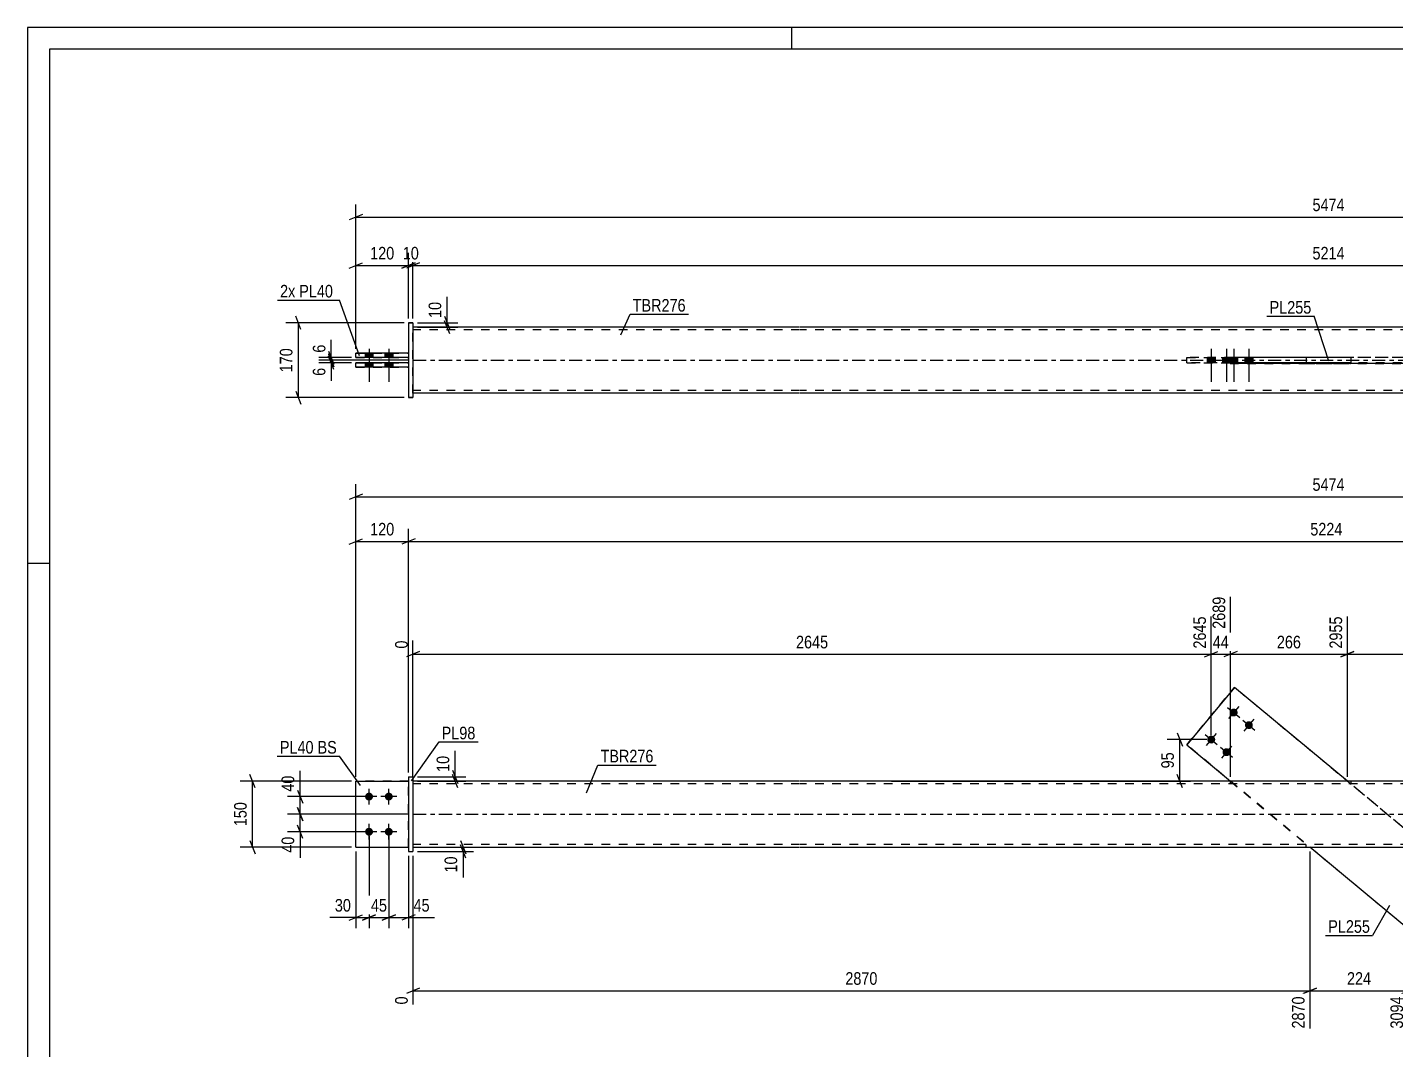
# Model space of a CAD drawing. Header units: millimetres. Extents: x 0 to 594, y 0 to 420.
# Drawn here: x 0 to 311.4, y 187.3 to 420 of the extents above; entities that cross this region are included whole.
import ezdxf

# ---------------------------------------------------------------- set-up
doc = ezdxf.new("R2010")
doc.units = ezdxf.units.MM
doc.linetypes.add('DXK_LINE_DOT2', pattern=[3.9198, 1.9599, -1.9599])
doc.linetypes.add('DXK_LINE_DOT3', pattern=[5.9187, 2.979, -0.9799, 0.9799, -0.9799])
doc.styles.add('Arial Narrow', font='ARIALN.TTF', dxfattribs={"height": 0.2})

# ---------------------------------------------------------------- blocks, each defined once
blk = doc.blocks.new('Unknown-580871426-1129')
at = {"color": 5, "linetype": 'Continuous'}
for p, q in [((594, 420), (0, 420)), ((0, 420), (0, 0)), ((174, 415), (174, 420)), ((589, 415), (5, 415)), ((5, 415), (5, 5)), ((5, 298), (0, 298))]:
    blk.add_line(p, q, dxfattribs=at)
blk = doc.blocks.new('Bolt-580871426-1681 - 1671')
at = {"linetype": 'Continuous'}
for points in [[(77.76, 245.82), (77.95, 245.8), (78.13, 245.74), (78.29, 245.65), (78.43, 245.52), (78.54, 245.37), (78.62, 245.2), (78.66, 245.01), (78.66, 244.82), (78.62, 244.64), (78.54, 244.47), (78.43, 244.32), (78.29, 244.19), (78.13, 244.1), (77.95, 244.04), (77.76, 244.02), (77.58, 244.04), (77.4, 244.1), (77.23, 244.19), (77.09, 244.32), (76.98, 244.47), (76.91, 244.64), (76.87, 244.82), (76.87, 245.01), (76.91, 245.2), (76.98, 245.37), (77.09, 245.52), (77.23, 245.65), (77.4, 245.74), (77.58, 245.8)], [(82.26, 245.82), (82.45, 245.8), (82.63, 245.74), (82.79, 245.65), (82.93, 245.52), (83.04, 245.37), (83.12, 245.2), (83.16, 245.01), (83.16, 244.82), (83.12, 244.64), (83.04, 244.47), (82.93, 244.32), (82.79, 244.19), (82.63, 244.1), (82.45, 244.04), (82.26, 244.02), (82.08, 244.04), (81.9, 244.1), (81.73, 244.19), (81.59, 244.32), (81.48, 244.47), (81.41, 244.64), (81.37, 244.82), (81.37, 245.01), (81.41, 245.2), (81.48, 245.37), (81.59, 245.52), (81.73, 245.65), (81.9, 245.74), (82.08, 245.8)], [(77.76, 237.82), (77.95, 237.8), (78.13, 237.74), (78.29, 237.65), (78.43, 237.52), (78.54, 237.37), (78.62, 237.2), (78.66, 237.01), (78.66, 236.82), (78.62, 236.64), (78.54, 236.47), (78.43, 236.32), (78.29, 236.19), (78.13, 236.1), (77.95, 236.04), (77.76, 236.02), (77.58, 236.04), (77.4, 236.1), (77.23, 236.19), (77.09, 236.32), (76.98, 236.47), (76.91, 236.64), (76.87, 236.82), (76.87, 237.01), (76.91, 237.2), (76.98, 237.37), (77.09, 237.52), (77.23, 237.65), (77.4, 237.74), (77.58, 237.8)], [(82.26, 237.82), (82.45, 237.8), (82.63, 237.74), (82.79, 237.65), (82.93, 237.52), (83.04, 237.37), (83.12, 237.2), (83.16, 237.01), (83.16, 236.82), (83.12, 236.64), (83.04, 236.47), (82.93, 236.32), (82.79, 236.19), (82.63, 236.1), (82.45, 236.04), (82.26, 236.02), (82.08, 236.04), (81.9, 236.1), (81.73, 236.19), (81.59, 236.32), (81.48, 236.47), (81.41, 236.64), (81.37, 236.82), (81.37, 237.01), (81.41, 237.2), (81.48, 237.37), (81.59, 237.52), (81.73, 237.65), (81.9, 237.74), (82.08, 237.8)]]:
    blk.add_hatch(color=1, dxfattribs=at).paths.add_polyline_path(points)
at = {"color": 1, "linetype": 'Continuous'}
for p, q in [((77.76, 243.12), (77.76, 246.72)), ((82.26, 243.12), (82.26, 246.72)), ((79.56, 244.92), (75.96, 244.92)), ((84.06, 244.92), (80.46, 244.92)), ((79.56, 236.92), (75.96, 236.92)), ((77.76, 235.12), (77.76, 238.72)), ((84.06, 236.92), (80.46, 236.92)), ((82.26, 235.12), (82.26, 238.72))]:
    blk.add_line(p, q, dxfattribs=at)
blk = doc.blocks.new('Part-580871426-1687 - 1671')
at = {"color": 2, "linetype": 'Continuous'}
for p, q in [((274.73, 269.75), (263.86, 256.68)), ((274.73, 269.75), (274.73, 269.75)), ((300.41, 248.42), (274.73, 269.75)), ((263.86, 256.68), (273.81, 248.42)), ((263.86, 256.68), (263.86, 256.68)), ((317.55, 212.08), (291.87, 233.42)), ((328.42, 225.16), (318.47, 233.42)), ((317.55, 212.08), (328.42, 225.16)), ((328.42, 225.16), (328.42, 225.16)), ((317.55, 212.08), (317.55, 212.08))]:
    blk.add_line(p, q, dxfattribs=at)
at = {"color": 7, "linetype": 'DXK_LINE_DOT2'}
for p, q in [((263.86, 256.68), (274.73, 269.75)), ((328.42, 225.16), (274.73, 269.75)), ((317.55, 212.08), (263.86, 256.68)), ((273.81, 248.42), (291.87, 233.42)), ((318.47, 233.42), (300.41, 248.42)), ((328.42, 225.16), (317.55, 212.08))]:
    blk.add_line(p, q, dxfattribs=at)
blk = doc.blocks.new('Bolt-580871426-1680 - 1671')
at = {"linetype": 'Continuous'}
for points in [[(274.54, 264.96), (274.73, 264.94), (274.91, 264.88), (275.07, 264.78), (275.21, 264.66), (275.32, 264.51), (275.4, 264.33), (275.44, 264.15), (275.44, 263.96), (275.4, 263.78), (275.32, 263.61), (275.21, 263.45), (275.07, 263.33), (274.91, 263.23), (274.73, 263.18), (274.54, 263.16), (274.36, 263.18), (274.18, 263.23), (274.01, 263.33), (273.87, 263.45), (273.76, 263.61), (273.69, 263.78), (273.65, 263.96), (273.65, 264.15), (273.69, 264.33), (273.76, 264.51), (273.87, 264.66), (274.01, 264.78), (274.18, 264.88), (274.36, 264.94)], [(278, 262.08), (278.19, 262.06), (278.37, 262), (278.53, 261.91), (278.67, 261.78), (278.78, 261.63), (278.86, 261.46), (278.9, 261.27), (278.9, 261.09), (278.86, 260.9), (278.78, 260.73), (278.67, 260.58), (278.53, 260.45), (278.37, 260.36), (278.19, 260.3), (278, 260.28), (277.82, 260.3), (277.64, 260.36), (277.48, 260.45), (277.34, 260.58), (277.23, 260.73), (277.15, 260.9), (277.11, 261.09), (277.11, 261.27), (277.15, 261.46), (277.23, 261.63), (277.34, 261.78), (277.48, 261.91), (277.64, 262), (277.82, 262.06)], [(269.43, 258.8), (269.62, 258.78), (269.8, 258.72), (269.96, 258.63), (270.1, 258.5), (270.21, 258.35), (270.29, 258.18), (270.33, 258), (270.33, 257.81), (270.29, 257.62), (270.21, 257.45), (270.1, 257.3), (269.96, 257.17), (269.8, 257.08), (269.62, 257.02), (269.43, 257), (269.24, 257.02), (269.07, 257.08), (268.9, 257.17), (268.76, 257.3), (268.65, 257.45), (268.58, 257.62), (268.54, 257.81), (268.54, 258), (268.58, 258.18), (268.65, 258.35), (268.76, 258.5), (268.9, 258.63), (269.07, 258.72), (269.24, 258.78)], [(272.89, 255.93), (273.08, 255.91), (273.26, 255.85), (273.42, 255.76), (273.56, 255.63), (273.67, 255.48), (273.75, 255.31), (273.79, 255.12), (273.79, 254.93), (273.75, 254.75), (273.67, 254.58), (273.56, 254.42), (273.42, 254.3), (273.26, 254.2), (273.08, 254.15), (272.89, 254.13), (272.71, 254.15), (272.53, 254.2), (272.36, 254.3), (272.22, 254.42), (272.11, 254.58), (272.04, 254.75), (272, 254.93), (272, 255.12), (272.04, 255.31), (272.11, 255.48), (272.22, 255.63), (272.36, 255.76), (272.53, 255.85), (272.71, 255.91)]]:
    blk.add_hatch(color=1, dxfattribs=at).paths.add_polyline_path(points)
at = {"color": 1, "linetype": 'Continuous'}
for p, q in [((273.16, 265.21), (275.93, 262.91)), ((275.69, 265.44), (273.39, 262.67)), ((276.62, 262.33), (279.39, 260.03)), ((279.15, 262.57), (276.85, 259.8)), ((268.05, 259.05), (270.82, 256.75)), ((270.58, 259.29), (268.28, 256.52)), ((271.51, 256.18), (274.28, 253.88)), ((274.04, 256.41), (271.74, 253.64))]:
    blk.add_line(p, q, dxfattribs=at)
blk = doc.blocks.new('Part-580871426-1692 - 1671')
at = {"color": 2, "linetype": 'Continuous'}
for p, q in [((86.76, 249.42), (87.76, 249.42)), ((86.76, 249.42), (86.76, 232.42)), ((87.76, 249.42), (87.76, 249.42)), ((87.76, 249.42), (87.76, 232.42)), ((86.76, 232.42), (87.76, 232.42))]:
    blk.add_line(p, q, dxfattribs=at)
at = {"color": 7, "linetype": 'DXK_LINE_DOT2'}
for p, q in [((86.76, 249.42), (87.76, 249.42)), ((86.76, 232.42), (87.76, 232.42))]:
    blk.add_line(p, q, dxfattribs=at)
blk = doc.blocks.new('Part-580871426-1697 - 1671')
at = {"color": 7, "linetype": 'DXK_LINE_DOT2'}
for p, q in [((74.76, 233.42), (74.76, 248.42)), ((74.76, 248.42), (86.76, 248.42)), ((86.76, 248.42), (74.76, 248.42)), ((86.76, 233.42), (86.76, 248.42)), ((74.76, 233.42), (74.76, 233.42)), ((74.76, 233.42), (86.76, 233.42)), ((74.76, 233.42), (86.76, 233.42)), ((86.76, 233.42), (86.76, 233.42))]:
    blk.add_line(p, q, dxfattribs=at)
blk = doc.blocks.new('Part-580871426-1702 - 1671')
at = {"color": 2, "linetype": 'Continuous'}
for p, q in [((74.76, 233.42), (74.76, 248.42)), ((74.76, 248.42), (86.76, 248.42)), ((74.76, 233.42), (74.76, 233.42)), ((74.76, 233.42), (86.76, 233.42))]:
    blk.add_line(p, q, dxfattribs=at)
at = {"color": 7, "linetype": 'DXK_LINE_DOT2'}
for p, q in [((86.76, 248.42), (74.76, 248.42)), ((86.76, 233.42), (86.76, 248.42)), ((74.76, 233.42), (86.76, 233.42)), ((86.76, 233.42), (86.76, 233.42))]:
    blk.add_line(p, q, dxfattribs=at)
blk = doc.blocks.new('Part-580871426-1718 - 1671')
at = {"color": 2, "linetype": 'Continuous'}
for p, q in [((175.76, 248.42), (87.76, 248.42)), ((416.42, 248.42), (175.86, 248.42)), ((87.76, 233.42), (175.76, 233.42)), ((175.86, 233.42), (416.42, 233.42))]:
    blk.add_line(p, q, dxfattribs=at)
at = {"color": 7, "linetype": 'DXK_LINE_DOT2'}
for p, q in [((87.76, 248.42), (87.76, 233.42)), ((175.76, 247.82), (87.76, 247.82)), ((416.42, 247.82), (175.86, 247.82)), ((273.71, 248.42), (273.71, 247.82)), ((301.24, 248.42), (301.24, 247.82)), ((175.76, 234.02), (87.76, 234.02)), ((416.42, 234.02), (175.86, 234.02)), ((291.04, 233.42), (291.04, 234.02))]:
    blk.add_line(p, q, dxfattribs=at)
at = {"color": 7, "linetype": 'DXK_LINE_DOT3'}
for p, q in [((87.76, 240.92), (175.76, 240.92)), ((175.86, 240.92), (416.42, 240.92))]:
    blk.add_line(p, q, dxfattribs=at)
blk = doc.blocks.new('Part-580871426-1455 - 1366')
at = {"color": 2, "linetype": 'Continuous'}
for p, q in [((175.76, 351.73), (87.76, 351.73)), ((416.42, 351.73), (175.86, 351.73)), ((273.71, 344.93), (301.24, 344.93)), ((273.71, 344.83), (273.71, 344.93)), ((273.71, 343.63), (273.71, 343.53)), ((273.71, 343.53), (273.71, 343.53)), ((301.24, 343.53), (273.71, 343.53)), ((291.04, 344.93), (291.04, 344.83)), ((291.04, 343.53), (291.04, 343.63)), ((301.24, 344.93), (301.24, 343.53)), ((175.76, 336.73), (87.76, 336.73)), ((416.42, 336.73), (175.86, 336.73))]:
    blk.add_line(p, q, dxfattribs=at)
at = {"color": 7, "linetype": 'DXK_LINE_DOT2'}
for p, q in [((87.76, 336.73), (87.76, 351.73)), ((175.76, 351.13), (87.76, 351.13)), ((416.42, 351.13), (175.86, 351.13)), ((273.71, 344.93), (301.24, 344.93)), ((273.71, 343.53), (273.71, 344.83)), ((273.71, 343.53), (301.24, 343.53)), ((291.04, 344.93), (291.04, 344.93)), ((291.04, 344.93), (291.04, 344.93)), ((291.04, 344.93), (318.57, 344.93)), ((291.04, 344.93), (318.57, 344.93)), ((291.04, 344.83), (291.04, 343.53)), ((318.57, 343.53), (291.04, 343.53)), ((291.04, 343.53), (291.04, 343.53)), ((291.04, 343.53), (318.57, 343.53)), ((175.76, 337.33), (87.76, 337.33)), ((416.42, 337.33), (175.86, 337.33))]:
    blk.add_line(p, q, dxfattribs=at)
at = {"color": 7, "linetype": 'DXK_LINE_DOT3'}
for p, q in [((87.76, 344.23), (175.76, 344.23)), ((175.86, 344.23), (416.42, 344.23))]:
    blk.add_line(p, q, dxfattribs=at)
blk = doc.blocks.new('Part-580871426-1417 - 1366')
at = {"color": 2, "linetype": 'Continuous'}
for p, q in [((74.76, 342.63), (74.76, 343.63)), ((86.76, 343.63), (74.76, 343.63)), ((74.76, 342.63), (74.76, 342.63)), ((86.76, 342.63), (74.76, 342.63))]:
    blk.add_line(p, q, dxfattribs=at)
at = {"color": 7, "linetype": 'DXK_LINE_DOT2'}
for p, q in [((74.76, 343.63), (86.76, 343.63)), ((74.76, 342.63), (86.76, 342.63)), ((86.76, 343.63), (86.76, 342.63))]:
    blk.add_line(p, q, dxfattribs=at)
blk = doc.blocks.new('Bolt-580871426-1370 - 1366')
at = {"linetype": 'Continuous'}
for points in [[(76.86, 344.83), (78.66, 344.83), (78.66, 345.83), (76.86, 345.83)], [(76.86, 344.83), (78.66, 344.83), (78.66, 345.83), (76.86, 345.83)], [(81.36, 344.83), (83.16, 344.83), (83.16, 345.83), (81.36, 345.83)], [(81.36, 344.83), (83.16, 344.83), (83.16, 345.83), (81.36, 345.83)], [(76.86, 342.63), (78.66, 342.63), (78.66, 343.63), (76.86, 343.63)], [(76.86, 342.63), (78.66, 342.63), (78.66, 343.63), (76.86, 343.63)], [(81.36, 342.63), (83.16, 342.63), (83.16, 343.63), (81.36, 343.63)], [(81.36, 342.63), (83.16, 342.63), (83.16, 343.63), (81.36, 343.63)]]:
    blk.add_hatch(color=1, dxfattribs=at).paths.add_polyline_path(points)
at = {"color": 1, "linetype": 'Continuous'}
for p, q in [((76.86, 345.83), (76.86, 344.83)), ((76.86, 345.83), (76.86, 344.83)), ((77.76, 346.83), (77.76, 339.33)), ((77.76, 346.83), (77.76, 339.33)), ((78.66, 345.83), (78.66, 344.83)), ((78.66, 345.83), (78.66, 344.83)), ((81.36, 345.83), (81.36, 344.83)), ((81.36, 345.83), (81.36, 344.83)), ((82.26, 346.83), (82.26, 339.33)), ((82.26, 346.83), (82.26, 339.33)), ((83.16, 345.83), (83.16, 344.83)), ((83.16, 345.83), (83.16, 344.83)), ((76.86, 343.63), (76.86, 342.63)), ((76.86, 343.63), (76.86, 342.63)), ((78.66, 343.63), (78.66, 342.63)), ((78.66, 343.63), (78.66, 342.63)), ((81.36, 343.63), (81.36, 342.63)), ((81.36, 343.63), (81.36, 342.63)), ((83.16, 343.63), (83.16, 342.63)), ((83.16, 343.63), (83.16, 342.63))]:
    blk.add_line(p, q, dxfattribs=at)
blk = doc.blocks.new('Part-580871426-1412 - 1366')
at = {"color": 2, "linetype": 'Continuous'}
for p, q in [((74.76, 344.83), (74.76, 345.83)), ((86.76, 345.83), (74.76, 345.83)), ((74.76, 344.83), (74.76, 344.83)), ((86.76, 344.83), (74.76, 344.83))]:
    blk.add_line(p, q, dxfattribs=at)
at = {"color": 7, "linetype": 'DXK_LINE_DOT2'}
for p, q in [((74.76, 345.83), (74.76, 345.83)), ((74.76, 345.83), (86.76, 345.83)), ((86.76, 345.83), (86.76, 344.83)), ((74.76, 344.83), (86.76, 344.83))]:
    blk.add_line(p, q, dxfattribs=at)
blk = doc.blocks.new('Part-580871426-1396 - 1366')
at = {"color": 2, "linetype": 'Continuous'}
for p, q in [((263.86, 343.63), (263.86, 344.83)), ((274.73, 343.63), (274.73, 344.83)), ((301.24, 344.83), (274.73, 344.83)), ((301.24, 343.63), (274.73, 343.63))]:
    blk.add_line(p, q, dxfattribs=at)
at = {"color": 7, "linetype": 'DXK_LINE_DOT2'}
for p, q in [((317.55, 344.83), (263.86, 344.83)), ((263.86, 344.83), (274.73, 344.83)), ((263.86, 343.63), (317.55, 343.63)), ((274.73, 343.63), (263.86, 343.63)), ((328.42, 344.83), (301.24, 344.83)), ((328.42, 343.63), (301.24, 343.63)), ((317.55, 343.63), (317.55, 344.83)), ((328.42, 344.83), (317.55, 344.83)), ((317.55, 343.63), (328.42, 343.63)), ((328.42, 343.63), (328.42, 344.83))]:
    blk.add_line(p, q, dxfattribs=at)
blk = doc.blocks.new('Part-580871426-1397 - 1366')
at = {"color": 2, "linetype": 'Continuous'}
for p, q in [((86.76, 352.73), (87.76, 352.73)), ((86.76, 352.73), (86.76, 335.73)), ((87.76, 352.73), (87.76, 352.73)), ((87.76, 352.73), (87.76, 335.73)), ((87.76, 335.73), (86.76, 335.73)), ((86.76, 335.73), (86.76, 335.73))]:
    blk.add_line(p, q, dxfattribs=at)
at = {"color": 7, "linetype": 'DXK_LINE_DOT2'}
for p, q in [((87.76, 352.73), (86.76, 352.73)), ((87.76, 352.73), (87.76, 352.73)), ((86.76, 335.73), (87.76, 335.73))]:
    blk.add_line(p, q, dxfattribs=at)
blk = doc.blocks.new('Bolt-580871426-1435 - 1366')
at = {"linetype": 'Continuous'}
for points in [[(270.33, 344.83), (268.53, 344.83), (268.53, 343.63), (270.33, 343.63)], [(273.79, 344.83), (271.99, 344.83), (271.99, 343.63), (273.79, 343.63)], [(275.44, 344.83), (273.64, 344.83), (273.64, 343.63), (275.44, 343.63)], [(278.9, 344.83), (277.1, 344.83), (277.1, 343.63), (278.9, 343.63)]]:
    blk.add_hatch(color=1, dxfattribs=at).paths.add_polyline_path(points)
at = {"color": 1, "linetype": 'Continuous'}
for p, q in [((269.43, 346.83), (269.43, 339.33)), ((272.89, 346.83), (272.89, 339.33)), ((274.54, 346.83), (274.54, 339.33)), ((278, 346.83), (278, 339.33)), ((268.53, 344.83), (268.53, 343.63)), ((270.33, 344.83), (270.33, 343.63)), ((271.99, 344.83), (271.99, 343.63)), ((273.64, 344.83), (273.64, 343.63)), ((273.79, 344.83), (273.79, 343.63)), ((275.44, 344.83), (275.44, 343.63)), ((277.1, 344.83), (277.1, 343.63)), ((278.9, 344.83), (278.9, 343.63))]:
    blk.add_line(p, q, dxfattribs=at)
blk = doc.blocks.new('StraightDimension-580871426-1914 - 1671')
at = {"color": 7, "linetype": 'Continuous'}
for p, q in [((61.47, 246.42), (62.67, 243.42)), ((76.76, 244.92), (59.22, 244.92)), ((62.07, 240.92), (62.07, 244.92)), ((86.76, 240.92), (59.22, 240.92)), ((62.67, 239.42), (61.47, 242.42))]:
    blk.add_line(p, q, dxfattribs=at)
at = {"color": 0}
blk.add_wipeout([(61.32, 250.3), (57.12, 250.3), (57.12, 245.44), (61.32, 245.44)], dxfattribs=at)
at = {"color": 7, "linetype": 'Continuous'}
blk.add_line((62.07, 244.92), (62.07, 250.82), dxfattribs=at)
blk.add_line((62.07, 244.92), (62.07, 250.82), dxfattribs=at)
at = {"color": 3, "style": 'Arial Narrow'}
blk.add_text('40', height=2.863, rotation=90.0002, dxfattribs=at).set_placement((60.72, 246.04))
blk = doc.blocks.new('StraightDimension-580871426-1856 - 1671')
at = {"color": 7, "linetype": 'Continuous'}
for p, q in [((291.87, 232.42), (291.87, 192.13)), ((314.28, 219.65), (314.28, 192.13)), ((293.37, 201.34), (290.37, 200.14)), ((291.87, 200.74), (314.28, 200.74)), ((312.78, 200.14), (315.78, 201.34))]:
    blk.add_line(p, q, dxfattribs=at)
at = {"color": 0}
blk.add_wipeout([(306.41, 201.49), (306.41, 205.69), (299.73, 205.69), (299.73, 201.49)], dxfattribs=at)
at = {"color": 0, "linetype": 'Continuous'}
blk.add_wipeout([(313.68, 200.04), (309.48, 200.04), (309.48, 191.53), (313.68, 191.53)], dxfattribs=at)
at = {"color": 3, "style": 'Arial Narrow'}
blk.add_text('224', height=2.863, dxfattribs=at).set_placement((300.33, 202.09))
at = {"color": 3, "linetype": 'Continuous', "style": 'Arial Narrow'}
blk.add_text('3094', height=2.863, rotation=90.0002, dxfattribs=at).set_placement((313.08, 192.13))
blk = doc.blocks.new('StraightDimension-580871426-2023 - 1671')
at = {"color": 7, "linetype": 'Continuous'}
for p, q in [((261.68, 259.4), (262.88, 256.4)), ((268.43, 257.9), (259.43, 257.9)), ((262.28, 248.44), (262.28, 257.9)), ((262.88, 246.94), (261.68, 249.94)), ((196.67, 248.44), (264.68, 248.44))]:
    blk.add_line(p, q, dxfattribs=at)
at = {"color": 0}
blk.add_wipeout([(261.53, 255.6), (257.33, 255.6), (257.33, 250.74), (261.53, 250.74)], dxfattribs=at)
at = {"color": 3, "style": 'Arial Narrow'}
blk.add_text('95', height=2.863, rotation=90.0002, dxfattribs=at).set_placement((260.93, 251.34))
blk = doc.blocks.new('StraightDimension-580871426-1883 - 1671')
at = {"color": 7, "linetype": 'Continuous'}
for p, q in [((98.57, 234.92), (99.77, 231.92)), ((99.77, 230.92), (98.57, 233.92)), ((88.76, 233.42), (101.57, 233.42)), ((88.76, 232.42), (101.57, 232.42)), ((99.17, 232.42), (99.17, 233.42))]:
    blk.add_line(p, q, dxfattribs=at)
at = {"color": 0}
blk.add_wipeout([(98.42, 231.89), (94.22, 231.89), (94.22, 227.04), (98.42, 227.04)], dxfattribs=at)
at = {"color": 7, "linetype": 'Continuous'}
blk.add_line((99.17, 232.42), (99.17, 226.51), dxfattribs=at)
blk.add_line((99.17, 232.42), (99.17, 226.51), dxfattribs=at)
at = {"color": 3, "style": 'Arial Narrow'}
blk.add_text('10', height=2.863, rotation=90.0002, dxfattribs=at).set_placement((97.82, 227.64))
blk = doc.blocks.new('StraightDimension-580871426-1756 - 1671')
at = {"color": 7, "linetype": 'Continuous'}
for p, q in [((273.81, 249.42), (273.81, 290.42)), ((300.41, 249.42), (300.41, 285.92)), ((275.31, 277.91), (272.31, 276.71)), ((273.81, 277.31), (300.41, 277.31)), ((298.91, 276.71), (301.91, 277.91))]:
    blk.add_line(p, q, dxfattribs=at)
at = {"color": 0, "linetype": 'Continuous'}
blk.add_wipeout([(299.81, 286.52), (295.61, 286.52), (295.61, 278.01), (299.81, 278.01)], dxfattribs=at)
at = {"color": 0}
blk.add_wipeout([(290.45, 278.06), (290.45, 282.26), (283.77, 282.26), (283.77, 278.06)], dxfattribs=at)
at = {"color": 3, "linetype": 'Continuous', "style": 'Arial Narrow'}
blk.add_text('2955', height=2.863, rotation=90.0002, dxfattribs=at).set_placement((299.21, 278.61))
at = {"color": 3, "style": 'Arial Narrow'}
blk.add_text('266', height=2.863, dxfattribs=at).set_placement((284.37, 278.66))
blk = doc.blocks.new('StraightDimension-580871426-1901 - 1671')
at = {"color": 7, "linetype": 'Continuous'}
for p, q in [((86.76, 240.92), (59.22, 240.92)), ((61.47, 242.42), (62.67, 239.42)), ((62.07, 236.92), (62.07, 240.92)), ((76.76, 236.92), (59.22, 236.92)), ((62.67, 235.42), (61.47, 238.42))]:
    blk.add_line(p, q, dxfattribs=at)
at = {"color": 0}
blk.add_wipeout([(61.32, 236.39), (57.12, 236.39), (57.12, 231.54), (61.32, 231.54)], dxfattribs=at)
at = {"color": 7, "linetype": 'Continuous'}
blk.add_line((62.07, 236.92), (62.07, 231.01), dxfattribs=at)
blk.add_line((62.07, 236.92), (62.07, 231.01), dxfattribs=at)
at = {"color": 3, "style": 'Arial Narrow'}
blk.add_text('40', height=2.863, rotation=90.0002, dxfattribs=at).set_placement((60.72, 232.14))
blk = doc.blocks.new('StraightDimension-580871426-1778 - 1671')
at = {"color": 7, "linetype": 'Continuous'}
for p, q in [((273.81, 249.42), (273.81, 290.42)), ((269.43, 258.9), (269.43, 285.92)), ((267.93, 276.71), (270.93, 277.91)), ((269.43, 277.31), (273.81, 277.31)), ((275.31, 277.91), (272.31, 276.71))]:
    blk.add_line(p, q, dxfattribs=at)
at = {"color": 0}
blk.add_wipeout([(274.05, 278.06), (274.05, 282.26), (269.19, 282.26), (269.19, 278.06)], dxfattribs=at)
at = {"color": 0, "linetype": 'Continuous'}
blk.add_wipeout([(273.21, 291.02), (269.01, 291.02), (269.01, 282.51), (273.21, 282.51)], dxfattribs=at)
at = {"color": 3, "linetype": 'Continuous', "style": 'Arial Narrow'}
blk.add_text('2689', height=2.863, rotation=90.0002, dxfattribs=at).set_placement((272.61, 283.11))
at = {"color": 3, "style": 'Arial Narrow'}
blk.add_text('44', height=2.863, dxfattribs=at).set_placement((269.79, 278.66))
blk = doc.blocks.new('StraightDimension-580871426-2045 - 1671')
at = {"color": 7, "linetype": 'Continuous'}
for p, q in [((86.76, 250.42), (86.76, 305.85)), ((88.26, 303.6), (85.26, 302.4)), ((86.76, 303), (504.52, 303))]:
    blk.add_line(p, q, dxfattribs=at)
at = {"color": 0}
blk.add_wipeout([(299.9, 303.75), (299.9, 307.95), (291.38, 307.95), (291.38, 303.75)], dxfattribs=at)
at = {"color": 3, "style": 'Arial Narrow'}
blk.add_text('5224', height=2.863, dxfattribs=at).set_placement((291.98, 304.35))
blk = doc.blocks.new('StraightDimension-580871426-1728 - 1671')
at = {"color": 7, "linetype": 'Continuous'}
for p, q in [((74.76, 249.42), (74.76, 316.02)), ((76.26, 313.77), (73.26, 312.57)), ((74.76, 313.17), (517.52, 313.17))]:
    blk.add_line(p, q, dxfattribs=at)
at = {"color": 0}
blk.add_wipeout([(300.4, 313.92), (300.4, 318.12), (291.88, 318.12), (291.88, 313.92)], dxfattribs=at)
at = {"color": 3, "style": 'Arial Narrow'}
blk.add_text('5474', height=2.863, dxfattribs=at).set_placement((292.48, 314.52))
blk = doc.blocks.new('StraightDimension-580871426-1742 - 1671')
at = {"color": 7, "linetype": 'Continuous'}
for p, q in [((300.41, 249.42), (300.41, 285.92)), ((504.52, 250.42), (504.52, 285.92)), ((301.91, 277.91), (298.91, 276.71)), ((300.41, 277.31), (504.52, 277.31)), ((503.02, 276.71), (506.02, 277.91))]:
    blk.add_line(p, q, dxfattribs=at)
at = {"color": 0, "linetype": 'Continuous'}
blk.add_wipeout([(503.92, 286.52), (499.72, 286.52), (499.72, 278.01), (503.92, 278.01)], dxfattribs=at)
at = {"color": 0}
blk.add_wipeout([(406.72, 278.06), (406.72, 282.26), (398.21, 282.26), (398.21, 278.06)], dxfattribs=at)
at = {"color": 3, "linetype": 'Continuous', "style": 'Arial Narrow'}
blk.add_text('5214', height=2.863, rotation=90.0002, dxfattribs=at).set_placement((503.32, 278.61))
at = {"color": 3, "style": 'Arial Narrow'}
blk.add_text('2259', height=2.863, dxfattribs=at).set_placement((398.81, 278.66))
blk = doc.blocks.new('StraightDimension-580871426-1794 - 1671')
at = {"color": 7, "linetype": 'Continuous'}
for p, q in [((269.43, 258.9), (269.43, 285.92)), ((87.76, 249.42), (87.76, 280.44)), ((89.26, 277.91), (86.26, 276.71)), ((87.76, 277.31), (269.43, 277.31)), ((267.93, 276.71), (270.93, 277.91))]:
    blk.add_line(p, q, dxfattribs=at)
at = {"color": 0, "linetype": 'Continuous'}
for points in [[(268.83, 286.52), (264.63, 286.52), (264.63, 278.01), (268.83, 278.01)], [(87.16, 281.04), (82.96, 281.04), (82.96, 278.01), (87.16, 278.01)]]:
    blk.add_wipeout(points, dxfattribs=at)
at = {"color": 0}
blk.add_wipeout([(182.85, 278.06), (182.85, 282.26), (174.34, 282.26), (174.34, 278.06)], dxfattribs=at)
at = {"color": 3, "linetype": 'Continuous', "style": 'Arial Narrow'}
for s, height, p in [('2645', 2.863, (268.23, 278.61)), ('0', 2.86, (86.56, 278.61))]:
    blk.add_text(s, height=height, rotation=90.0002, dxfattribs=at).set_placement(p)
at = {"color": 3, "style": 'Arial Narrow'}
blk.add_text('2645', height=2.863, dxfattribs=at).set_placement((174.94, 278.66))
blk = doc.blocks.new('StraightDimension-580871426-1805 - 1671')
at = {"color": 7, "linetype": 'Continuous'}
for p, q in [((77.76, 235.92), (77.76, 214.99)), ((74.76, 232.42), (74.76, 214.99)), ((73.26, 216.79), (76.26, 217.99)), ((79.26, 217.99), (76.26, 216.79)), ((74.76, 217.39), (77.76, 217.39))]:
    blk.add_line(p, q, dxfattribs=at)
at = {"color": 0}
blk.add_wipeout([(74.24, 218.14), (74.24, 222.34), (69.38, 222.34), (69.38, 218.14)], dxfattribs=at)
at = {"color": 7, "linetype": 'Continuous'}
blk.add_line((74.76, 217.39), (68.86, 217.39), dxfattribs=at)
blk.add_line((74.76, 217.39), (68.86, 217.39), dxfattribs=at)
at = {"color": 3, "style": 'Arial Narrow'}
blk.add_text('30', height=2.863, dxfattribs=at).set_placement((69.98, 218.74))
blk = doc.blocks.new('StraightDimension-580871426-1815 - 1671')
at = {"color": 7, "linetype": 'Continuous'}
for p, q in [((77.76, 235.92), (77.76, 214.99)), ((82.26, 235.92), (82.26, 214.99)), ((76.26, 216.79), (79.26, 217.99)), ((83.76, 217.99), (80.76, 216.79)), ((77.76, 217.39), (82.26, 217.39))]:
    blk.add_line(p, q, dxfattribs=at)
at = {"color": 0}
blk.add_wipeout([(82.44, 218.14), (82.44, 222.34), (77.59, 222.34), (77.59, 218.14)], dxfattribs=at)
at = {"color": 3, "style": 'Arial Narrow'}
blk.add_text('45', height=2.863, dxfattribs=at).set_placement((78.19, 218.74))
blk = doc.blocks.new('StraightDimension-580871426-1822 - 1671')
at = {"color": 7, "linetype": 'Continuous'}
for p, q in [((82.26, 235.92), (82.26, 214.99)), ((86.76, 231.42), (86.76, 214.99)), ((80.76, 216.79), (83.76, 217.99)), ((88.26, 217.99), (85.26, 216.79)), ((82.26, 217.39), (86.76, 217.39))]:
    blk.add_line(p, q, dxfattribs=at)
at = {"color": 0}
blk.add_wipeout([(92.14, 218.14), (92.14, 222.34), (87.29, 222.34), (87.29, 218.14)], dxfattribs=at)
at = {"color": 7, "linetype": 'Continuous'}
blk.add_line((86.76, 217.39), (92.67, 217.39), dxfattribs=at)
blk.add_line((86.76, 217.39), (92.67, 217.39), dxfattribs=at)
at = {"color": 3, "style": 'Arial Narrow'}
blk.add_text('45', height=2.863, dxfattribs=at).set_placement((87.89, 218.74))
blk = doc.blocks.new('StraightDimension-580871426-1870 - 1671')
at = {"color": 7, "linetype": 'Continuous'}
for p, q in [((87.76, 231.42), (87.76, 197.61)), ((291.87, 232.42), (291.87, 192.13)), ((89.26, 201.34), (86.26, 200.14)), ((87.76, 200.74), (291.87, 200.74)), ((290.37, 200.14), (293.37, 201.34))]:
    blk.add_line(p, q, dxfattribs=at)
at = {"color": 0}
blk.add_wipeout([(194.07, 201.49), (194.07, 205.69), (185.56, 205.69), (185.56, 201.49)], dxfattribs=at)
at = {"color": 0, "linetype": 'Continuous'}
for points in [[(87.16, 200.04), (82.96, 200.04), (82.96, 197.01), (87.16, 197.01)], [(291.27, 200.04), (287.07, 200.04), (287.07, 191.53), (291.27, 191.53)]]:
    blk.add_wipeout(points, dxfattribs=at)
at = {"color": 3, "style": 'Arial Narrow'}
blk.add_text('2870', height=2.863, dxfattribs=at).set_placement((186.16, 202.09))
at = {"color": 3, "linetype": 'Continuous', "style": 'Arial Narrow'}
for s, height, p in [('0', 2.86, (86.56, 197.61)), ('2870', 2.863, (290.67, 192.13))]:
    blk.add_text(s, height=height, rotation=90.0002, dxfattribs=at).set_placement(p)
blk = doc.blocks.new('StraightDimension-580871426-1892 - 1671')
at = {"color": 7, "linetype": 'Continuous'}
for p, q in [((88.76, 249.42), (99.76, 249.42)), ((96.76, 250.92), (97.96, 247.92)), ((97.96, 246.92), (96.76, 249.92)), ((97.36, 248.42), (97.36, 249.42)), ((88.76, 248.42), (99.76, 248.42))]:
    blk.add_line(p, q, dxfattribs=at)
at = {"color": 0}
blk.add_wipeout([(96.61, 254.8), (92.41, 254.8), (92.41, 249.94), (96.61, 249.94)], dxfattribs=at)
at = {"color": 7, "linetype": 'Continuous'}
blk.add_line((97.36, 249.42), (97.36, 255.32), dxfattribs=at)
blk.add_line((97.36, 249.42), (97.36, 255.32), dxfattribs=at)
at = {"color": 3, "style": 'Arial Narrow'}
blk.add_text('10', height=2.863, rotation=90.0002, dxfattribs=at).set_placement((96.01, 250.54))
blk = doc.blocks.new('StraightDimension-580871426-2035 - 1671')
at = {"color": 7, "linetype": 'Continuous'}
for p, q in [((74.76, 249.42), (74.76, 305.85)), ((86.76, 250.42), (86.76, 305.85)), ((73.26, 302.4), (76.26, 303.6)), ((74.76, 303), (86.76, 303)), ((88.26, 303.6), (85.26, 302.4))]:
    blk.add_line(p, q, dxfattribs=at)
at = {"color": 0}
blk.add_wipeout([(84.11, 303.75), (84.11, 307.95), (77.42, 307.95), (77.42, 303.75)], dxfattribs=at)
at = {"color": 3, "style": 'Arial Narrow'}
blk.add_text('120', height=2.863, dxfattribs=at).set_placement((78.02, 304.35))
blk = doc.blocks.new('StraightDimension-580871426-1971 - 1671')
at = {"color": 7, "linetype": 'Continuous'}
for p, q in [((51.86, 246.92), (50.66, 249.92)), ((73.76, 248.42), (48.41, 248.42)), ((51.26, 233.42), (51.26, 248.42)), ((50.66, 234.92), (51.86, 231.92)), ((73.76, 233.42), (48.41, 233.42))]:
    blk.add_line(p, q, dxfattribs=at)
at = {"color": 0}
blk.add_wipeout([(50.51, 244.26), (46.31, 244.26), (46.31, 237.58), (50.51, 237.58)], dxfattribs=at)
at = {"color": 3, "style": 'Arial Narrow'}
blk.add_text('150', height=2.863, rotation=90.0002, dxfattribs=at).set_placement((49.91, 238.18))
blk = doc.blocks.new('StraightDimension-580871426-1574 - 1366')
at = {"color": 7, "linetype": 'Continuous'}
for p, q in [((87.76, 353.73), (87.76, 368.67)), ((89.26, 366.42), (86.26, 365.22)), ((87.76, 365.82), (504.52, 365.82))]:
    blk.add_line(p, q, dxfattribs=at)
at = {"color": 0}
blk.add_wipeout([(300.4, 366.57), (300.4, 370.77), (291.88, 370.77), (291.88, 366.57)], dxfattribs=at)
at = {"color": 3, "style": 'Arial Narrow'}
blk.add_text('5214', height=2.863, dxfattribs=at).set_placement((292.48, 367.17))
blk = doc.blocks.new('StraightDimension-580871426-1523 - 1366')
at = {"color": 7, "linetype": 'Continuous'}
for p, q in [((85.76, 352.73), (58.82, 352.73)), ((62.27, 351.23), (61.07, 354.23)), ((61.67, 335.73), (61.67, 352.73)), ((61.07, 337.23), (62.27, 334.23)), ((85.76, 335.73), (58.82, 335.73))]:
    blk.add_line(p, q, dxfattribs=at)
at = {"color": 0}
blk.add_wipeout([(60.92, 347.57), (56.72, 347.57), (56.72, 340.89), (60.92, 340.89)], dxfattribs=at)
at = {"color": 3, "style": 'Arial Narrow'}
blk.add_text('170', height=2.863, rotation=90.0002, dxfattribs=at).set_placement((60.32, 341.49))
blk = doc.blocks.new('StraightDimension-580871426-1469 - 1366')
at = {"color": 7, "linetype": 'Continuous'}
for p, q in [((88.76, 352.73), (97.94, 352.73)), ((94.94, 354.23), (96.14, 351.23)), ((96.14, 350.23), (94.94, 353.23)), ((95.54, 351.73), (95.54, 352.73)), ((88.76, 351.73), (97.94, 351.73))]:
    blk.add_line(p, q, dxfattribs=at)
at = {"color": 0}
blk.add_wipeout([(94.79, 358.11), (90.59, 358.11), (90.59, 353.26), (94.79, 353.26)], dxfattribs=at)
at = {"color": 7, "linetype": 'Continuous'}
blk.add_line((95.54, 352.73), (95.54, 358.64), dxfattribs=at)
blk.add_line((95.54, 352.73), (95.54, 358.64), dxfattribs=at)
at = {"color": 3, "style": 'Arial Narrow'}
blk.add_text('10', height=2.863, rotation=90.0002, dxfattribs=at).set_placement((94.19, 353.86))
blk = doc.blocks.new('StraightDimension-580871426-1487 - 1366')
at = {"color": 7, "linetype": 'Continuous'}
for p, q in [((68.57, 346.33), (69.77, 343.33)), ((69.77, 342.73), (68.57, 345.73)), ((73.76, 344.83), (66.32, 344.83)), ((86.76, 344.23), (66.32, 344.23)), ((69.17, 344.23), (69.17, 344.83))]:
    blk.add_line(p, q, dxfattribs=at)
at = {"color": 0}
blk.add_wipeout([(68.42, 348.38), (64.22, 348.38), (64.22, 345.36), (68.42, 345.36)], dxfattribs=at)
at = {"color": 7, "linetype": 'Continuous'}
blk.add_line((69.17, 344.83), (69.17, 348.91), dxfattribs=at)
blk.add_line((69.17, 344.83), (69.17, 348.91), dxfattribs=at)
at = {"color": 3, "style": 'Arial Narrow'}
blk.add_text('6', height=2.86, rotation=90.0002, dxfattribs=at).set_placement((67.82, 345.96))
blk = doc.blocks.new('StraightDimension-580871426-1506 - 1366')
at = {"color": 7, "linetype": 'Continuous'}
for p, q in [((68.57, 345.73), (69.77, 342.73)), ((86.76, 344.23), (66.32, 344.23)), ((73.76, 343.63), (66.32, 343.63)), ((69.77, 342.13), (68.57, 345.13)), ((69.17, 343.63), (69.17, 344.23))]:
    blk.add_line(p, q, dxfattribs=at)
at = {"color": 0}
blk.add_wipeout([(68.42, 343.11), (64.22, 343.11), (64.22, 340.08), (68.42, 340.08)], dxfattribs=at)
at = {"color": 7, "linetype": 'Continuous'}
blk.add_line((69.17, 343.63), (69.17, 339.55), dxfattribs=at)
blk.add_line((69.17, 343.63), (69.17, 339.55), dxfattribs=at)
at = {"color": 3, "style": 'Arial Narrow'}
blk.add_text('6', height=2.86, rotation=90.0002, dxfattribs=at).set_placement((67.82, 340.68))
blk = doc.blocks.new('StraightDimension-580871426-1543 - 1366')
at = {"color": 7, "linetype": 'Continuous'}
for p, q in [((76.26, 377.43), (73.26, 376.23)), ((74.76, 346.83), (74.76, 379.68)), ((74.76, 376.83), (517.52, 376.83))]:
    blk.add_line(p, q, dxfattribs=at)
at = {"color": 0}
blk.add_wipeout([(300.4, 377.58), (300.4, 381.78), (291.88, 381.78), (291.88, 377.58)], dxfattribs=at)
at = {"color": 3, "style": 'Arial Narrow'}
blk.add_text('5474', height=2.863, dxfattribs=at).set_placement((292.48, 378.18))
blk = doc.blocks.new('StraightDimension-580871426-1554 - 1366')
at = {"color": 7, "linetype": 'Continuous'}
for p, q in [((86.76, 353.73), (86.76, 368.67)), ((87.76, 353.73), (87.76, 368.67)), ((85.26, 365.22), (88.26, 366.42)), ((89.26, 366.42), (86.26, 365.22)), ((86.76, 365.82), (87.76, 365.82))]:
    blk.add_line(p, q, dxfattribs=at)
at = {"color": 0}
blk.add_wipeout([(89.69, 366.57), (89.69, 370.77), (84.84, 370.77), (84.84, 366.57)], dxfattribs=at)
at = {"color": 3, "style": 'Arial Narrow'}
blk.add_text('10', height=2.863, dxfattribs=at).set_placement((85.44, 367.17))
blk = doc.blocks.new('StraightDimension-580871426-1564 - 1366')
at = {"color": 7, "linetype": 'Continuous'}
for p, q in [((74.76, 346.83), (74.76, 368.67)), ((86.76, 353.73), (86.76, 368.67)), ((73.26, 365.22), (76.26, 366.42)), ((74.76, 365.82), (86.76, 365.82)), ((88.26, 366.42), (85.26, 365.22))]:
    blk.add_line(p, q, dxfattribs=at)
at = {"color": 0}
blk.add_wipeout([(84.11, 366.57), (84.11, 370.77), (77.42, 370.77), (77.42, 366.57)], dxfattribs=at)
at = {"color": 3, "style": 'Arial Narrow'}
blk.add_text('120', height=2.863, dxfattribs=at).set_placement((78.02, 367.17))
blk = doc.blocks.new('Mark-580871426-1688 - 1671')
at = {"color": 0}
blk.add_wipeout([(101.97, 257.96), (101.97, 260.96), (94.29, 260.96), (94.29, 257.96)], dxfattribs=at)
blk.add_wipeout([(101.97, 257.96), (101.97, 260.96), (94.29, 260.96), (94.29, 257.96)], dxfattribs=at)
at = {"color": 30, "linetype": 'Continuous'}
for p, q in [((87.4, 248.5), (93.69, 257.36)), ((93.69, 257.36), (102.57, 257.36))]:
    blk.add_line(p, q, dxfattribs=at)
at = {"color": 3, "style": 'Arial Narrow'}
blk.add_text('PL98', height=2.863, dxfattribs=at).set_placement((94.29, 257.96))
blk = doc.blocks.new('Mark-580871426-1683 - 1671')
at = {"color": 0}
blk.add_wipeout([(305.57, 213.92), (305.57, 216.92), (296.07, 216.92), (296.07, 213.92)], dxfattribs=at)
blk.add_wipeout([(305.57, 213.92), (305.57, 216.92), (296.07, 216.92), (296.07, 213.92)], dxfattribs=at)
at = {"color": 30, "linetype": 'Continuous'}
for p in [(310.03, 220.13), (295.47, 213.32)]:
    blk.add_line(p, (306.17, 213.32), dxfattribs=at)
at = {"color": 3, "style": 'Arial Narrow'}
blk.add_text('PL255', height=2.863, dxfattribs=at).set_placement((296.07, 213.92))
blk = doc.blocks.new('Mark-580871426-1714 - 1671')
at = {"color": 0}
blk.add_wipeout([(142.5, 252.71), (142.5, 255.71), (130.45, 255.71), (130.45, 252.71)], dxfattribs=at)
blk.add_wipeout([(142.5, 252.71), (142.5, 255.71), (130.45, 255.71), (130.45, 252.71)], dxfattribs=at)
at = {"color": 30, "linetype": 'Continuous'}
for p, q in [((127.24, 245.76), (129.85, 252.11)), ((129.85, 252.11), (143.1, 252.11))]:
    blk.add_line(p, q, dxfattribs=at)
at = {"color": 3, "style": 'Arial Narrow'}
blk.add_text('TBR276', height=2.863, dxfattribs=at).set_placement((130.45, 252.71))
blk = doc.blocks.new('MarkSet-580871426-2087 - 1671')
at = {"color": 0}
blk.add_wipeout([(65.14, 254.71), (65.14, 257.71), (57.47, 257.71), (57.47, 254.71)], dxfattribs=at)
blk.add_wipeout([(65.14, 254.71), (65.14, 257.71), (57.47, 257.71), (57.47, 254.71)], dxfattribs=at)
blk.add_wipeout([(70.42, 254.71), (70.42, 257.71), (66.04, 257.71), (66.04, 254.71)], dxfattribs=at)
blk.add_wipeout([(70.42, 254.71), (70.42, 257.71), (66.04, 257.71), (66.04, 254.71)], dxfattribs=at)
at = {"color": 30, "linetype": 'Continuous'}
for p in [(56.87, 254.11), (75.8, 247.48)]:
    blk.add_line(p, (71.02, 254.11), dxfattribs=at)
at = {"color": 3, "style": 'Arial Narrow'}
for s, p in [('PL40', (57.47, 254.71)), ('BS', (66.04, 254.71))]:
    blk.add_text(s, height=2.863, dxfattribs=at).set_placement(p)
blk = doc.blocks.new('Mark-580871426-1391 - 1366')
at = {"color": 0}
blk.add_wipeout([(292.23, 354.84), (292.23, 357.84), (282.72, 357.84), (282.72, 354.84)], dxfattribs=at)
blk.add_wipeout([(292.23, 354.84), (292.23, 357.84), (282.72, 357.84), (282.72, 354.84)], dxfattribs=at)
at = {"color": 30, "linetype": 'Continuous'}
for p in [(282.12, 354.24), (296.21, 344.06)]:
    blk.add_line(p, (292.83, 354.24), dxfattribs=at)
at = {"color": 3, "style": 'Arial Narrow'}
blk.add_text('PL255', height=2.863, dxfattribs=at).set_placement((282.72, 354.84))
blk = doc.blocks.new('Mark-580871426-1451 - 1366')
at = {"color": 0}
blk.add_wipeout([(149.83, 355.3), (149.83, 358.3), (137.77, 358.3), (137.77, 355.3)], dxfattribs=at)
blk.add_wipeout([(149.83, 355.3), (149.83, 358.3), (137.77, 358.3), (137.77, 355.3)], dxfattribs=at)
at = {"color": 30, "linetype": 'Continuous'}
for p, q in [((135.06, 350.04), (137.17, 354.7)), ((137.17, 354.7), (150.43, 354.7))]:
    blk.add_line(p, q, dxfattribs=at)
at = {"color": 3, "style": 'Arial Narrow'}
blk.add_text('TBR276', height=2.863, dxfattribs=at).set_placement((137.77, 355.3))
blk = doc.blocks.new('MarkSet-580871426-1662 - 1366')
at = {"color": 0}
blk.add_wipeout([(60.98, 358.52), (60.98, 361.52), (57.51, 361.52), (57.51, 358.52)], dxfattribs=at)
blk.add_wipeout([(60.98, 358.52), (60.98, 361.52), (57.51, 361.52), (57.51, 358.52)], dxfattribs=at)
blk.add_wipeout([(69.56, 358.52), (69.56, 361.52), (61.88, 361.52), (61.88, 358.52)], dxfattribs=at)
blk.add_wipeout([(69.56, 358.52), (69.56, 361.52), (61.88, 361.52), (61.88, 358.52)], dxfattribs=at)
at = {"color": 30, "linetype": 'Continuous'}
for p in [(56.91, 357.92), (75.61, 345.21)]:
    blk.add_line(p, (71.06, 357.92), dxfattribs=at)
at = {"color": 3, "style": 'Arial Narrow'}
for s, p in [('2x', (57.51, 358.52)), ('PL40', (61.88, 358.52))]:
    blk.add_text(s, height=2.863, dxfattribs=at).set_placement(p)

msp = doc.modelspace()

# ---------------------------------------------------------------- block references
for name in ['Unknown-580871426-1129', 'Part-580871426-1397 - 1366', 'Part-580871426-1455 - 1366', 'Part-580871426-1412 - 1366', 'Bolt-580871426-1370 - 1366', 'Bolt-580871426-1435 - 1366', 'Part-580871426-1417 - 1366', 'Part-580871426-1396 - 1366', 'Part-580871426-1687 - 1671', 'Bolt-580871426-1680 - 1671', 'Part-580871426-1692 - 1671', 'Part-580871426-1697 - 1671', 'Part-580871426-1702 - 1671', 'Bolt-580871426-1681 - 1671', 'Part-580871426-1718 - 1671']:
    msp.add_blockref(name, (0, 0))

# ---------------------------------------------------------------- next in the draw order: block references
for name in ['StraightDimension-580871426-1574 - 1366', 'StraightDimension-580871426-1756 - 1671', 'StraightDimension-580871426-2023 - 1671', 'StraightDimension-580871426-1914 - 1671', 'StraightDimension-580871426-1883 - 1671', 'StraightDimension-580871426-1856 - 1671']:
    msp.add_blockref(name, (0, 0))

# ---------------------------------------------------------------- next in the draw order: block references
for name in ['StraightDimension-580871426-1469 - 1366', 'StraightDimension-580871426-1523 - 1366', 'StraightDimension-580871426-1778 - 1671', 'StraightDimension-580871426-1901 - 1671', 'Mark-580871426-1683 - 1671']:
    msp.add_blockref(name, (0, 0))

# ---------------------------------------------------------------- next in the draw order: block references
for name in ['StraightDimension-580871426-1487 - 1366', 'StraightDimension-580871426-2045 - 1671', 'StraightDimension-580871426-1805 - 1671']:
    msp.add_blockref(name, (0, 0))

# ---------------------------------------------------------------- next in the draw order: block references
for name in ['StraightDimension-580871426-1506 - 1366', 'StraightDimension-580871426-1728 - 1671', 'StraightDimension-580871426-1815 - 1671']:
    msp.add_blockref(name, (0, 0))

# ---------------------------------------------------------------- next in the draw order: block references
for name in ['StraightDimension-580871426-1543 - 1366', 'StraightDimension-580871426-1794 - 1671', 'StraightDimension-580871426-1742 - 1671', 'StraightDimension-580871426-1822 - 1671']:
    msp.add_blockref(name, (0, 0))

# ---------------------------------------------------------------- next in the draw order: block references
for name in ['StraightDimension-580871426-1554 - 1366', 'Mark-580871426-1451 - 1366', 'Mark-580871426-1391 - 1366', 'Mark-580871426-1714 - 1671', 'StraightDimension-580871426-1892 - 1671', 'StraightDimension-580871426-1870 - 1671']:
    msp.add_blockref(name, (0, 0))

# ---------------------------------------------------------------- next in the draw order: block references
for name in ['StraightDimension-580871426-1564 - 1366', 'StraightDimension-580871426-2035 - 1671']:
    msp.add_blockref(name, (0, 0))

# ---------------------------------------------------------------- next in the draw order: block references
for name in ['MarkSet-580871426-1662 - 1366', 'Mark-580871426-1688 - 1671', 'StraightDimension-580871426-1971 - 1671']:
    msp.add_blockref(name, (0, 0))

# ---------------------------------------------------------------- next in the draw order: block references
msp.add_blockref('MarkSet-580871426-2087 - 1671', (0, 0))

doc.saveas('drawing.dxf')
